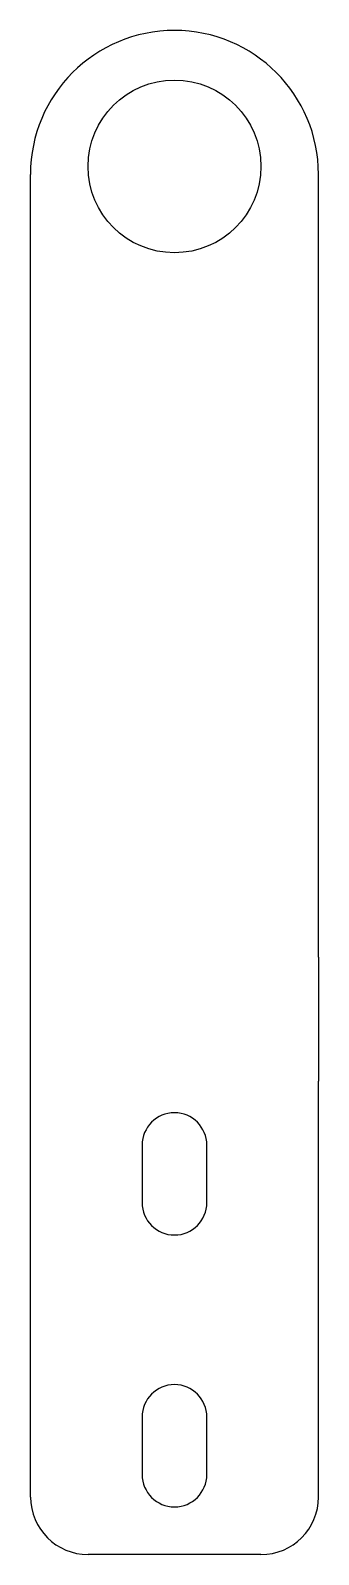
# Model space of a CAD drawing. Header units: millimetres. Extents: x 102 to 134, y 25 to 193.
import ezdxf

# ---------------------------------------------------------------- set-up
doc = ezdxf.new("R2010")
doc.units = ezdxf.units.MM
doc.layers.add('30003515_-_SUPOR', color=7, linetype='Continuous')

msp = doc.modelspace()

# ---------------------------------------------------------------- linework, layer by layer
at = {"layer": '30003515_-_SUPOR', "color": 7, "linetype": 'Continuous'}
for p, q in [((102.25, 90.69), (102.25, 177.06)), ((134, 90.69), (134, 177.06)), ((102.25, 77.02), (102.25, 90.69)), ((134, 90.69), (134, 77.02)), ((102.25, 31.12), (102.25, 77.02)), ((134, 31.12), (134, 77.02)), ((114.55, 69.95), (114.55, 63.6)), ((121.69, 63.6), (121.69, 69.95)), ((114.55, 39.95), (114.55, 33.6)), ((121.69, 33.6), (121.69, 39.95)), ((127.65, 24.77), (108.6, 24.77))]:
    msp.add_line(p, q, dxfattribs=at)
msp.add_circle((118.12, 177.94), 9.53, dxfattribs=at)
for centre, radius, start, end in [((118.12, 177.06), 15.88, 0, 180), ((118.12, 69.95), 3.57, 0, 180), ((118.12, 63.6), 3.57, 180, 0), ((118.12, 39.95), 3.57, 0, 180), ((118.12, 33.6), 3.57, 180, 0), ((108.6, 31.12), 6.35, 180, 270), ((127.65, 31.12), 6.35, 270, 360)]:
    msp.add_arc(centre, radius, start, end, dxfattribs=at)

doc.saveas('drawing.dxf')
